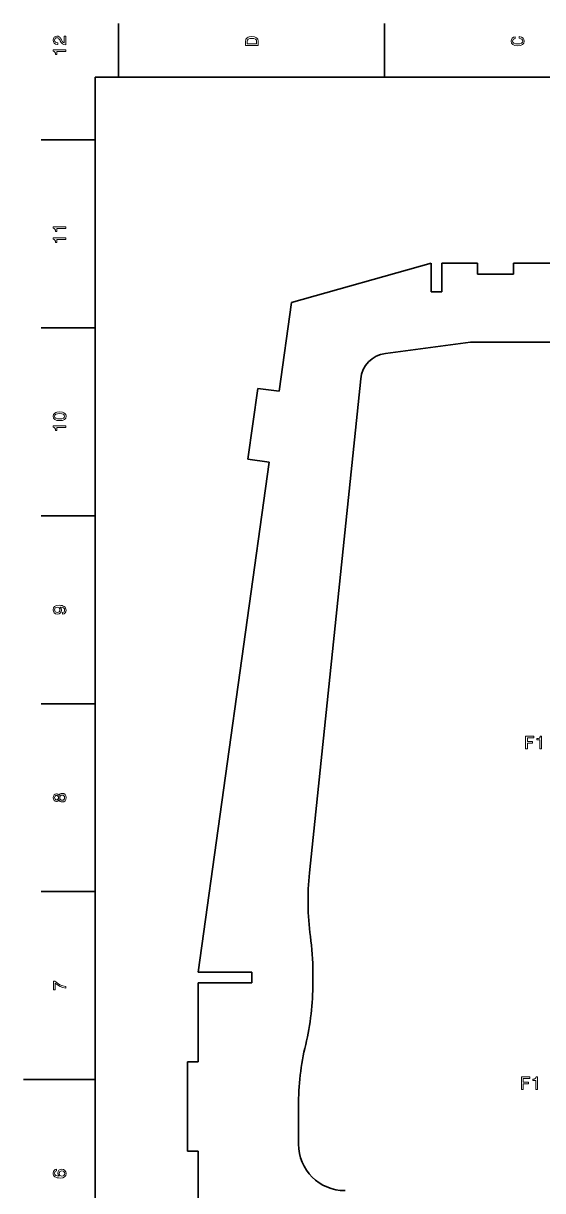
# Model space of a CAD drawing. Extents: x 0 to 350, y 0 to 600.
# Drawn here: x 0 to 144.9, y 269 to 595 of the extents above; entities that cross this region are included whole.
import ezdxf

# ---------------------------------------------------------------- set-up
doc = ezdxf.new("R2010")
doc.units = 0

msp = doc.modelspace()

# ---------------------------------------------------------------- linework, layer by layer
at = {"color": 7, "lineweight": 35}
for p, q in [((26.6, 580), (26.6, 595)), ((100.800003, 580), (100.800003, 595)), ((330, 580), (20, 580)), ((20, 580), (20, 20)), ((20, 562.5), (5, 562.5)), ((113.802917, 527.996399), (74.802917, 516.996399)), ((113.802917, 519.996399), (113.802917, 527.996399)), ((116.802917, 527.996399), (126.802917, 527.996399)), ((116.802917, 527.996399), (116.802917, 519.996399)), ((126.802917, 524.996399), (126.802917, 527.996399)), ((126.802917, 524.996399), (136.802917, 524.996399)), ((136.802917, 527.996399), (216.802917, 527.996399)), ((136.802917, 527.996399), (136.802917, 524.996399)), ((113.802917, 519.996399), (116.802917, 519.996399)), ((71.3601, 492.234558), (74.802917, 516.996399)), ((20, 510), (5, 510)), ((124.802917, 505.996399), (101.053146, 502.829773)), ((124.802917, 505.996399), (228.802917, 505.996399)), ((94.153053, 495.724426), (79.858215, 357.761414)), ((62.66301, 473.251404), (65.417267, 493.060852)), ((65.417267, 493.060852), (71.3601, 492.234558)), ((68.605843, 472.42511), (62.66301, 473.251404)), ((48.802917, 329.996399), (68.605843, 472.42511)), ((20, 457.5), (5, 457.5)), ((20, 405), (5, 405)), ((20, 352.5), (5, 352.5)), ((48.802917, 329.996399), (63.802917, 329.996399)), ((63.802917, 326.996399), (63.802917, 329.996399)), ((80.802917, 329.996399), (80.802917, 326.996399)), ((63.802917, 326.996399), (48.802917, 326.996399)), ((48.802917, 304.996399), (48.802917, 326.996399)), ((48.802917, 304.996399), (45.802917, 304.996399)), ((45.802917, 279.996399), (45.802917, 304.996399)), ((20, 300), (0, 300)), ((76.802917, 281.996399), (76.802917, 292.587097)), ((45.802917, 279.996399), (48.802917, 279.996399)), ((48.802917, 205.996384), (48.802917, 279.996399))]:
    msp.add_line(p, q, dxfattribs=at)
at = {"color": 7, "lineweight": 13}
for points in [[(11.833213, 589.037476), (11.833213, 591.443115), (11.399495, 591.443115), (11.399495, 589.541809), (11.162464, 589.647705), (10.965778, 589.829285), (10.607709, 590.389038), (10.456412, 590.686584), (10.239553, 591.01947), (9.987391, 591.25647), (9.689841, 591.392639), (9.351945, 591.443115), (8.928314, 591.357361), (8.595461, 591.1203), (8.383645, 590.757202), (8.307997, 590.288208), (8.393732, 589.804077), (8.630764, 589.435913), (9.009006, 589.198853), (9.508286, 589.118164), (9.57889, 589.118164), (9.57889, 589.577087), (9.538545, 589.577087), (9.195605, 589.622498), (8.943443, 589.758667), (8.782061, 589.975525), (8.726585, 590.263), (8.777018, 590.555481), (8.903098, 590.772339), (9.099784, 590.913574), (9.346902, 590.963989), (9.57889, 590.928711), (9.775576, 590.832886), (9.947046, 590.671509), (10.098343, 590.449585), (10.259726, 590.152039), (10.572406, 589.657776), (10.905259, 589.309814), (11.308718, 589.103027), (11.818084, 589.037476)], [(62.033211, 589.994934), (62.033211, 588.829956), (65.533211, 588.829956), (65.533211, 589.994934), (65.422256, 590.544678), (65.084366, 590.953186), (64.534653, 591.205322), (63.783211, 591.296143), (63.01664, 591.215454), (62.714046, 591.114563), (62.47197, 590.973328), (62.144161, 590.564819), (62.063469, 590.297546)], [(62.451797, 589.959656), (62.527447, 590.342957), (62.759434, 590.605164), (63.172981, 590.761536), (63.783211, 590.811951), (64.373268, 590.75647), (64.786812, 590.600159), (65.033928, 590.332886), (65.114624, 589.959656), (65.114624, 589.299011), (62.451797, 589.299011)], [(138.432053, 590.817017), (138.855682, 590.716125), (139.158279, 590.549744), (139.344879, 590.317749), (139.405396, 590.04541), (139.314606, 589.71759), (139.042282, 589.460388), (138.59848, 589.28894), (137.9832, 589.233459), (137.372971, 589.28894), (136.924118, 589.455322), (136.651794, 589.712524), (136.555969, 590.04541), (136.6064, 590.287476), (136.747604, 590.494263), (136.974548, 590.65564), (137.287231, 590.766602), (137.287231, 591.245667), (136.808121, 591.09436), (136.445023, 590.832153), (136.218063, 590.47406), (136.137375, 590.04541), (136.263458, 589.510803), (136.616486, 589.102295), (137.196457, 588.840088), (137.9832, 588.749268), (138.769943, 588.840088), (139.349915, 589.102295), (139.707977, 589.510803), (139.829025, 590.04541), (139.7332, 590.514404), (139.465912, 590.892639), (139.027145, 591.159973), (138.432053, 591.301147)], [(11.833213, 587.141235), (11.833213, 587.600159), (8.307997, 587.600159), (8.307997, 587.257202), (8.615633, 587.166443), (8.822406, 586.984863), (8.943443, 586.70752), (8.983789, 586.324219), (9.341858, 586.324219), (9.341858, 587.141235)], [(11.833213, 537.677246), (11.833213, 538.136169), (8.307997, 538.136169), (8.307997, 537.793213), (8.615634, 537.702454), (8.822406, 537.520935), (8.943443, 537.24353), (8.983789, 536.860229), (9.341859, 536.860229), (9.341859, 537.677246)], [(11.833213, 534.641235), (11.833213, 535.100159), (8.307997, 535.100159), (8.307997, 534.757202), (8.615633, 534.666443), (8.822406, 534.484863), (8.943443, 534.20752), (8.983789, 533.824219), (9.341858, 533.824219), (9.341858, 534.641235)], [(10.123559, 484.052612), (10.915345, 484.128265), (11.480187, 484.365295), (11.823127, 484.74353), (11.934077, 485.268036), (11.823127, 485.787476), (11.480187, 486.16571), (10.915346, 486.397705), (10.123559, 486.478394), (9.336815, 486.397705), (9.024136, 486.30188), (8.766931, 486.16571), (8.423991, 485.787476), (8.307997, 485.268036), (8.423991, 484.74353), (8.771974, 484.365295), (9.336815, 484.128265)], [(10.123559, 484.536743), (9.513329, 484.577087), (9.074568, 484.703186), (8.817363, 484.930115), (8.726585, 485.268036), (8.817363, 485.600891), (9.074568, 485.82782), (9.513329, 485.953918), (10.123559, 485.994263), (10.738832, 485.953918), (11.177593, 485.82782), (11.434798, 485.600891), (11.520533, 485.268036), (11.434798, 484.930115), (11.177593, 484.703186), (10.738832, 484.577087)], [(11.833213, 482.141235), (11.833213, 482.600159), (8.307997, 482.600159), (8.307997, 482.257202), (8.615633, 482.166443), (8.822406, 481.984894), (8.943443, 481.70752), (8.983789, 481.324219), (9.341858, 481.324219), (9.341858, 482.141235)], [(10.965777, 430.039642), (11.364193, 430.115265), (11.671829, 430.332153), (11.863472, 430.675079), (11.934077, 431.128967), (11.898775, 431.426514), (11.807997, 431.693817), (11.651657, 431.920746), (11.429754, 432.112396), (11.152377, 432.263702), (10.809438, 432.374634), (10.416066, 432.440216), (9.962175, 432.465424), (9.251081, 432.3797), (8.731628, 432.132568), (8.418947, 431.739197), (8.307997, 431.199585), (8.398775, 430.705353), (8.64085, 430.332153), (9.014049, 430.090057), (9.483068, 430.009369), (9.967218, 430.090057), (10.335374, 430.327087), (10.567363, 430.680115), (10.643011, 431.128967), (10.54719, 431.603027), (10.254683, 431.96109), (10.814481, 431.880402), (11.212896, 431.719025), (11.449927, 431.471893), (11.525576, 431.134003), (11.490273, 430.871765), (11.379322, 430.680115), (11.202809, 430.554047), (10.965777, 430.503601)], [(9.478025, 430.498566), (9.165345, 430.549011), (8.918227, 430.690216), (8.761887, 430.912109), (8.706411, 431.199585), (8.761887, 431.497131), (8.918227, 431.72406), (9.160302, 431.865265), (9.472982, 431.920746), (9.790706, 431.865265), (10.027738, 431.72406), (10.173991, 431.492096), (10.224423, 431.184448), (10.173991, 430.907074), (10.027738, 430.690216), (9.795749, 430.549011)], [(140.206009, 392.394379), (140.675034, 392.394379), (140.675034, 394.003174), (142.147659, 394.003174), (142.147659, 394.421753), (140.675034, 394.421753), (140.675034, 395.470734), (142.48555, 395.470734), (142.48555, 395.894379), (140.206009, 395.894379)], [(144.18512, 392.394379), (144.644058, 392.394379), (144.644058, 395.919586), (144.301117, 395.919586), (144.210342, 395.611969), (144.028778, 395.405182), (143.751404, 395.284149), (143.368118, 395.243805), (143.368118, 394.885742), (144.18512, 394.885742)], [(9.947045, 378.124634), (10.088256, 377.867432), (10.284942, 377.690918), (10.532061, 377.579987), (10.829611, 377.544678), (11.278458, 377.625366), (11.626441, 377.857361), (11.848343, 378.235596), (11.934077, 378.75), (11.848343, 379.259369), (11.626441, 379.637604), (11.278458, 379.869598), (10.829611, 379.955322), (10.532061, 379.914978), (10.284942, 379.809082), (10.088256, 379.627533), (9.947046, 379.375366), (9.826008, 379.577087), (9.659582, 379.718292), (9.457852, 379.804047), (9.210734, 379.83429), (8.852665, 379.753601), (8.565201, 379.541779), (8.378602, 379.198853), (8.307997, 378.75), (8.378602, 378.296112), (8.565201, 377.953186), (8.852665, 377.736328), (9.210734, 377.660675), (9.457852, 377.685883), (9.659582, 377.771606)], [(9.251081, 378.139771), (9.029179, 378.180115), (8.857708, 378.301147), (8.751801, 378.492798), (8.711454, 378.75), (8.751801, 379.002167), (8.857708, 379.193817), (9.029179, 379.31485), (9.251081, 379.360229), (9.478025, 379.31485), (9.654538, 379.193817), (9.770533, 379.002167), (9.805836, 378.75), (9.76549, 378.492798), (9.654538, 378.301147), (9.478025, 378.180115)], [(10.819524, 378.028839), (10.552233, 378.074219), (10.350504, 378.220459), (10.21938, 378.447418), (10.173991, 378.75), (10.21938, 379.047546), (10.350504, 379.274506), (10.552233, 379.420746), (10.819524, 379.471191), (11.106988, 379.420746), (11.323847, 379.274506), (11.465057, 379.047546), (11.510447, 378.75), (11.465057, 378.447418), (11.323847, 378.220459), (11.106988, 378.074219)], [(11.833213, 325.549011), (11.833213, 326.05835), (11.001081, 326.224792), (10.224423, 326.517303), (9.503242, 326.930847), (8.82745, 327.470459), (8.408861, 327.470459), (8.408861, 325.069885), (8.867795, 325.069885), (8.867795, 326.986328), (9.548631, 326.431549), (10.259726, 326.01297), (11.01621, 325.720459)], [(139.052902, 297.261841), (139.521927, 297.261841), (139.521927, 298.870636), (140.994553, 298.870636), (140.994553, 299.289215), (139.521927, 299.289215), (139.521927, 300.338196), (141.332443, 300.338196), (141.332443, 300.761841), (139.052902, 300.761841)], [(143.032013, 297.261841), (143.490952, 297.261841), (143.490952, 300.787048), (143.14801, 300.787048), (143.057236, 300.479431), (142.875671, 300.272644), (142.598297, 300.151611), (142.215012, 300.111267), (142.215012, 299.753204), (143.032013, 299.753204)], [(9.276297, 274.960388), (8.867795, 274.864563), (8.565201, 274.64267), (8.373559, 274.299713), (8.307997, 273.855927), (8.3433, 273.55835), (8.43912, 273.301147), (8.595461, 273.074219), (8.817363, 272.882568), (9.09474, 272.731262), (9.432636, 272.620331), (9.831051, 272.549713), (10.279899, 272.529541), (10.996037, 272.610229), (11.51549, 272.857361), (11.82817, 273.255768), (11.934077, 273.800446), (11.8433, 274.289642), (11.606268, 274.662842), (11.233068, 274.904907), (10.759006, 274.990631), (10.279899, 274.904907), (9.911743, 274.672913), (9.679754, 274.31485), (9.599063, 273.871033), (9.699927, 273.391937), (9.987391, 273.033875), (9.432636, 273.109528), (9.034222, 273.270905), (8.79719, 273.518005), (8.716498, 273.860962), (8.756844, 274.113129), (8.862752, 274.304749), (9.039265, 274.430847), (9.276297, 274.496399)], [(10.764049, 274.501434), (11.081772, 274.445984), (11.323847, 274.304749), (11.48523, 274.07782), (11.535663, 273.79541), (11.48523, 273.497833), (11.32889, 273.270905), (11.086815, 273.124634), (10.769092, 273.079254), (10.456411, 273.1297), (10.21938, 273.270905), (10.068083, 273.502899), (10.012608, 273.815582), (10.068083, 274.087891), (10.214336, 274.304749), (10.451368, 274.445984)]]:
    msp.add_lwpolyline(points, close=True, dxfattribs=at)
at = {"color": 7, "lineweight": 35}
for centre, radius, start, end in [((102.110458, 494.899902), 8, 97.59464, 174.084487), ((154.458832, 350.031799), 75, 174.084487, 187.675898), ((5.802917, 329.996399), 75, 0, 7.675902), ((5.802917, 326.996399), 75, 346.738524, 360), ((151.802917, 292.587097), 75, 166.738523, 180.000005), ((89.802917, 281.996399), 13, 180.000005, 269.999997)]:
    msp.add_arc(centre, radius, start, end, dxfattribs=at)

doc.saveas('drawing.dxf')
